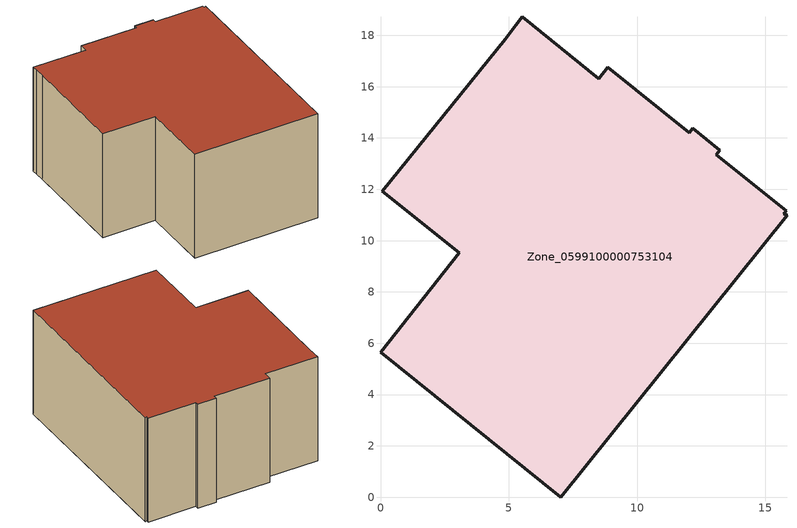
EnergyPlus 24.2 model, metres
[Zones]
Zone_0599100000753104
 floor ground (C_G): 5.26,18.39 5.53,18.72 8.5,16.31 8.86,16.75 12.04,14.2 12.18,14.37 13.23,13.53 13.09,13.36 15.82,11.16 15.72,11.04 15.84,10.98 7.03,0 0,5.64 3.06,9.52 0.07,11.92 4.86,17.84 z0
 wall outside (C_F): 13.23,13.53 12.18,14.37 12.04,14.2 8.86,16.75 8.5,16.31 5.53,18.72 5.26,18.39 4.86,17.84 0.07,11.92 3.06,9.52 0,5.64 7.03,0 15.84,10.98 15.72,11.04 15.82,11.16 13.09,13.36 13.23,13.53 z0:7.94
 roof outside (C_R): 5.53,18.72 5.26,18.39 4.86,17.84 0.07,11.92 3.06,9.52 0,5.64 7.03,0 15.84,10.98 15.72,11.04 15.82,11.16 13.09,13.36 13.23,13.53 12.18,14.37 12.04,14.2 8.86,16.75 8.5,16.31 z7.94
[BUILDING]
Pand.0599100000753104: North Axis=0; Terrain=City; Loads Convergence Tolerance Value=0.04; Temperature Convergence Tolerance Value=0.4; Solar Distribution=FullExterior; Maximum Number of Warmup Days=25; Minimum Number of Warmup Days=1
[Site:Location]
Rotterdam.The.Hague.AP_ZH_NLD Design_Conditions: Latitude=51.96; Longitude=4.45; Time Zone=1; Elevation=-4.5
[SITE:GROUNDTEMPERATURE:BUILDINGSURFACE]
18, 18, 18, 18, 18, 18, 18, 18, 18, 18, 18, 18
[MATERIAL] Thermal Absorptance=0.9; Solar Absorptance=0.7; Visible Absorptance=0.7
Name | Roughness | Thickness | Conductivity | Density | Specific Heat
G.D.2006-2014 | MediumSmooth | 0.15 | 0.06 | 540 | 1210
F.D.2006-2014 | Rough | 0.3 | 0.12 | 1920 | 840
R.D.2006-2014 | MediumRough | 0.2 | 0.08 | 1500 | 1000
[CONSTRUCTION]
C_G: G.D.2006-2014
C_F: F.D.2006-2014
C_R: R.D.2006-2014
[ZONE]
Zone_0599100000753104: Type=1; Multiplier=1; Ceiling Height=Autocalculate; Volume=Autocalculate; Floor Area=autocalculate; Part of Total Floor Area=Yes
[ZONEINFILTRATION:DESIGNFLOWRATE]
Infil_Zone_0599100000753104: Zone or ZoneList or Space or SpaceList=Zone_0599100000753104; Schedule=AlwaysOn; Design Flow Rate Calculation Method=Flow/Area; Flow Rate per Floor Area=0.0021; Constant Term Coefficient=1; Temperature Term Coefficient=0; Velocity Term Coefficient=0; Velocity Squared Term Coefficient=0
[HVACTEMPLATE:ZONE:IDEALLOADSAIRSYSTEM]
Zone_0599100000753104: Maximum Heating Supply Air Temperature=50; Minimum Cooling Supply Air Temperature=13; Maximum Heating Supply Air Humidity Ratio=0.0156; Minimum Cooling Supply Air Humidity Ratio=0.0077; Heating Limit=NoLimit; Cooling Limit=NoLimit; Dehumidification Control Type=ConstantSensibleHeatRatio; Cooling Sensible Heat Ratio=0.7; Dehumidification Setpoint=60; Humidification Control Type=None; Humidification Setpoint=30; Outdoor Air Method=None; Outdoor Air Flow Rate per Person=0.00944; Outdoor Air Flow Rate per Zone Floor Area=0; Outdoor Air Flow Rate per Zone=0; Demand Controlled Ventilation Type=None; Outdoor Air Economizer Type=NoEconomizer; Heat Recovery Type=None; Sensible Heat Recovery Effectiveness=0.7; Latent Heat Recovery Effectiveness=0.65
[ZONECONTROL:THERMOSTAT]
ThermostatControl_Zone_0599100000753104: Zone or ZoneList=Zone_0599100000753104; Control Type Schedule=DualSetpointControlType; Control 1=Thermostat_Zone_0599100000753104; Temperature Difference Between Cutout And Setpoint=0
[THERMOSTATSETPOINT:DUALSETPOINT]
Thermostat_Zone_0599100000753104: Heating Setpoint Temperature Schedule=HeatingSetpoint_Zone_0599100000753104; Cooling Setpoint Temperature Schedule=CoolingSetpoint_Zone_0599100000753104
[SCHEDULE:COMPACT]
HeatingSetpoint_Zone_0599100000753104: Through: 12/31, For: AllDays, Until: 24:00, 21
CoolingSetpoint_Zone_0599100000753104: Through: 12/31, For: AllDays, Until: 24:00, 24
DualSetpointControlType: Through: 12/31, For: AllDays, Until: 24:00, 4
AlwaysOn: Through: 12/31, For: AllDays, Until: 24:00, 1
